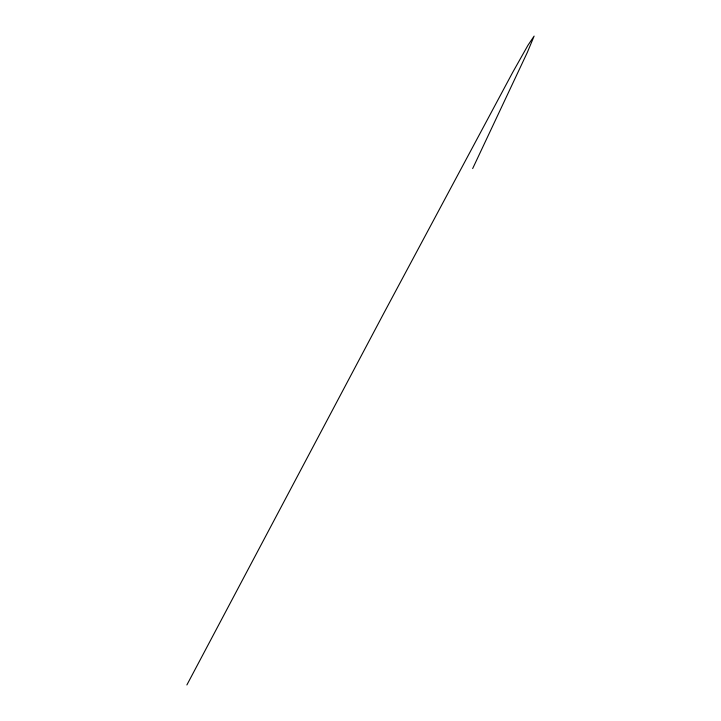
<?xml version="1.0" encoding="UTF-8"?>
<svg xmlns="http://www.w3.org/2000/svg" width="721" height="721" viewBox="0 0 721 721"><rect width="100%" height="100%" fill="white"/><g stroke="black" fill="none" stroke-linecap="round" stroke-linejoin="round"><path stroke-width="1.08" d="M472.661 168.57L527.375 52.309L534.117 36.095L527.979 45.243L512.667 72.415L383.356 314.086L186.883 684.95"/></g></svg>
